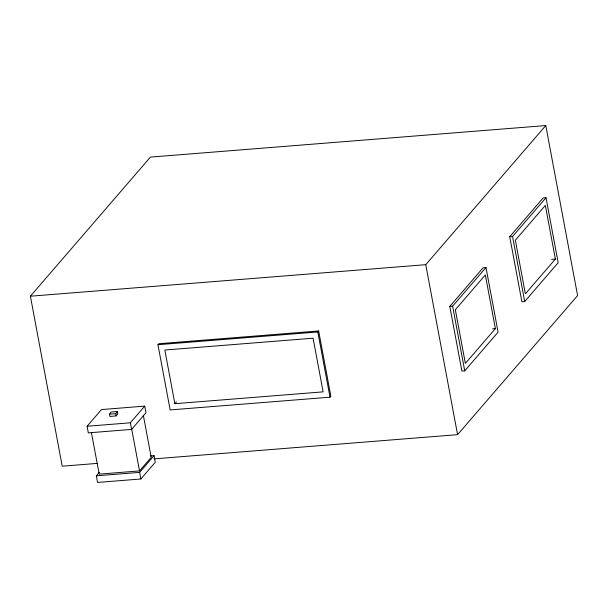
<?xml version="1.0" encoding="UTF-8"?>
<svg xmlns="http://www.w3.org/2000/svg" width="608" height="608" viewBox="0 0 608 608"><rect width="100%" height="100%" fill="white"/><g stroke="black" fill="none" stroke-linecap="round" stroke-linejoin="round"><path stroke-width="0.91" d="M109.47 414.208L111.112 412.042L117.405 411.464L117.823 413.721L116.181 415.887L109.896 416.472L109.47 414.208L115.763 413.63L117.405 411.464M97.212 463.402L62.214 466.199L30.4 296.21L150.419 157.1L545.786 125.56L577.6 295.549L457.581 434.659L153.961 458.88M87.096 426.254L101.483 409.572L144.757 406.121L145.996 412.726L131.602 429.408L88.327 432.866L87.096 426.254L130.363 422.803L144.757 406.121M157.958 344.713L158.81 343.725L318.66 330.972L330.858 396.188L330 397.184L170.156 409.929L157.958 344.713L317.802 331.968L318.66 330.972M150.298 455.962L154.06 455.658L155.298 462.262L140.874 478.982L97.576 482.44L96.338 475.828L99.34 472.348M174.868 403.689L323.129 391.864L313.09 338.208L164.829 350.033L174.868 403.689L176.411 401.896M91.496 433.048L99.188 474.126L139.521 470.911L151.21 457.36L143.351 415.348M96.338 475.828L139.642 472.378L154.06 455.658M30.4 296.21L425.767 264.678L545.786 125.56M509.724 236.732L543.18 197.95L546.007 197.729L558.174 262.747L524.719 301.53L521.892 301.75L509.724 236.732L512.552 236.512L546.007 197.729M449.798 306.409L483.155 267.748L485.982 267.528L498.081 332.181L464.732 370.842L461.898 371.062L449.798 306.409L452.626 306.181L485.982 267.528M495.376 328.616L465.371 363.394L455.331 309.746L485.336 274.968L495.376 328.616L492.548 328.844M555.385 259.061L525.38 293.839L515.341 240.19L545.346 205.413L555.385 259.061L551.616 259.365M512.552 236.512L524.719 301.53M452.626 306.181L464.732 370.842M425.767 264.678L457.581 434.659M317.802 331.968L330 397.184M131.655 428.898L139.521 470.911M130.363 422.803L131.602 429.408M139.642 472.378L140.874 478.982M115.763 413.63L116.181 415.887"/></g></svg>
